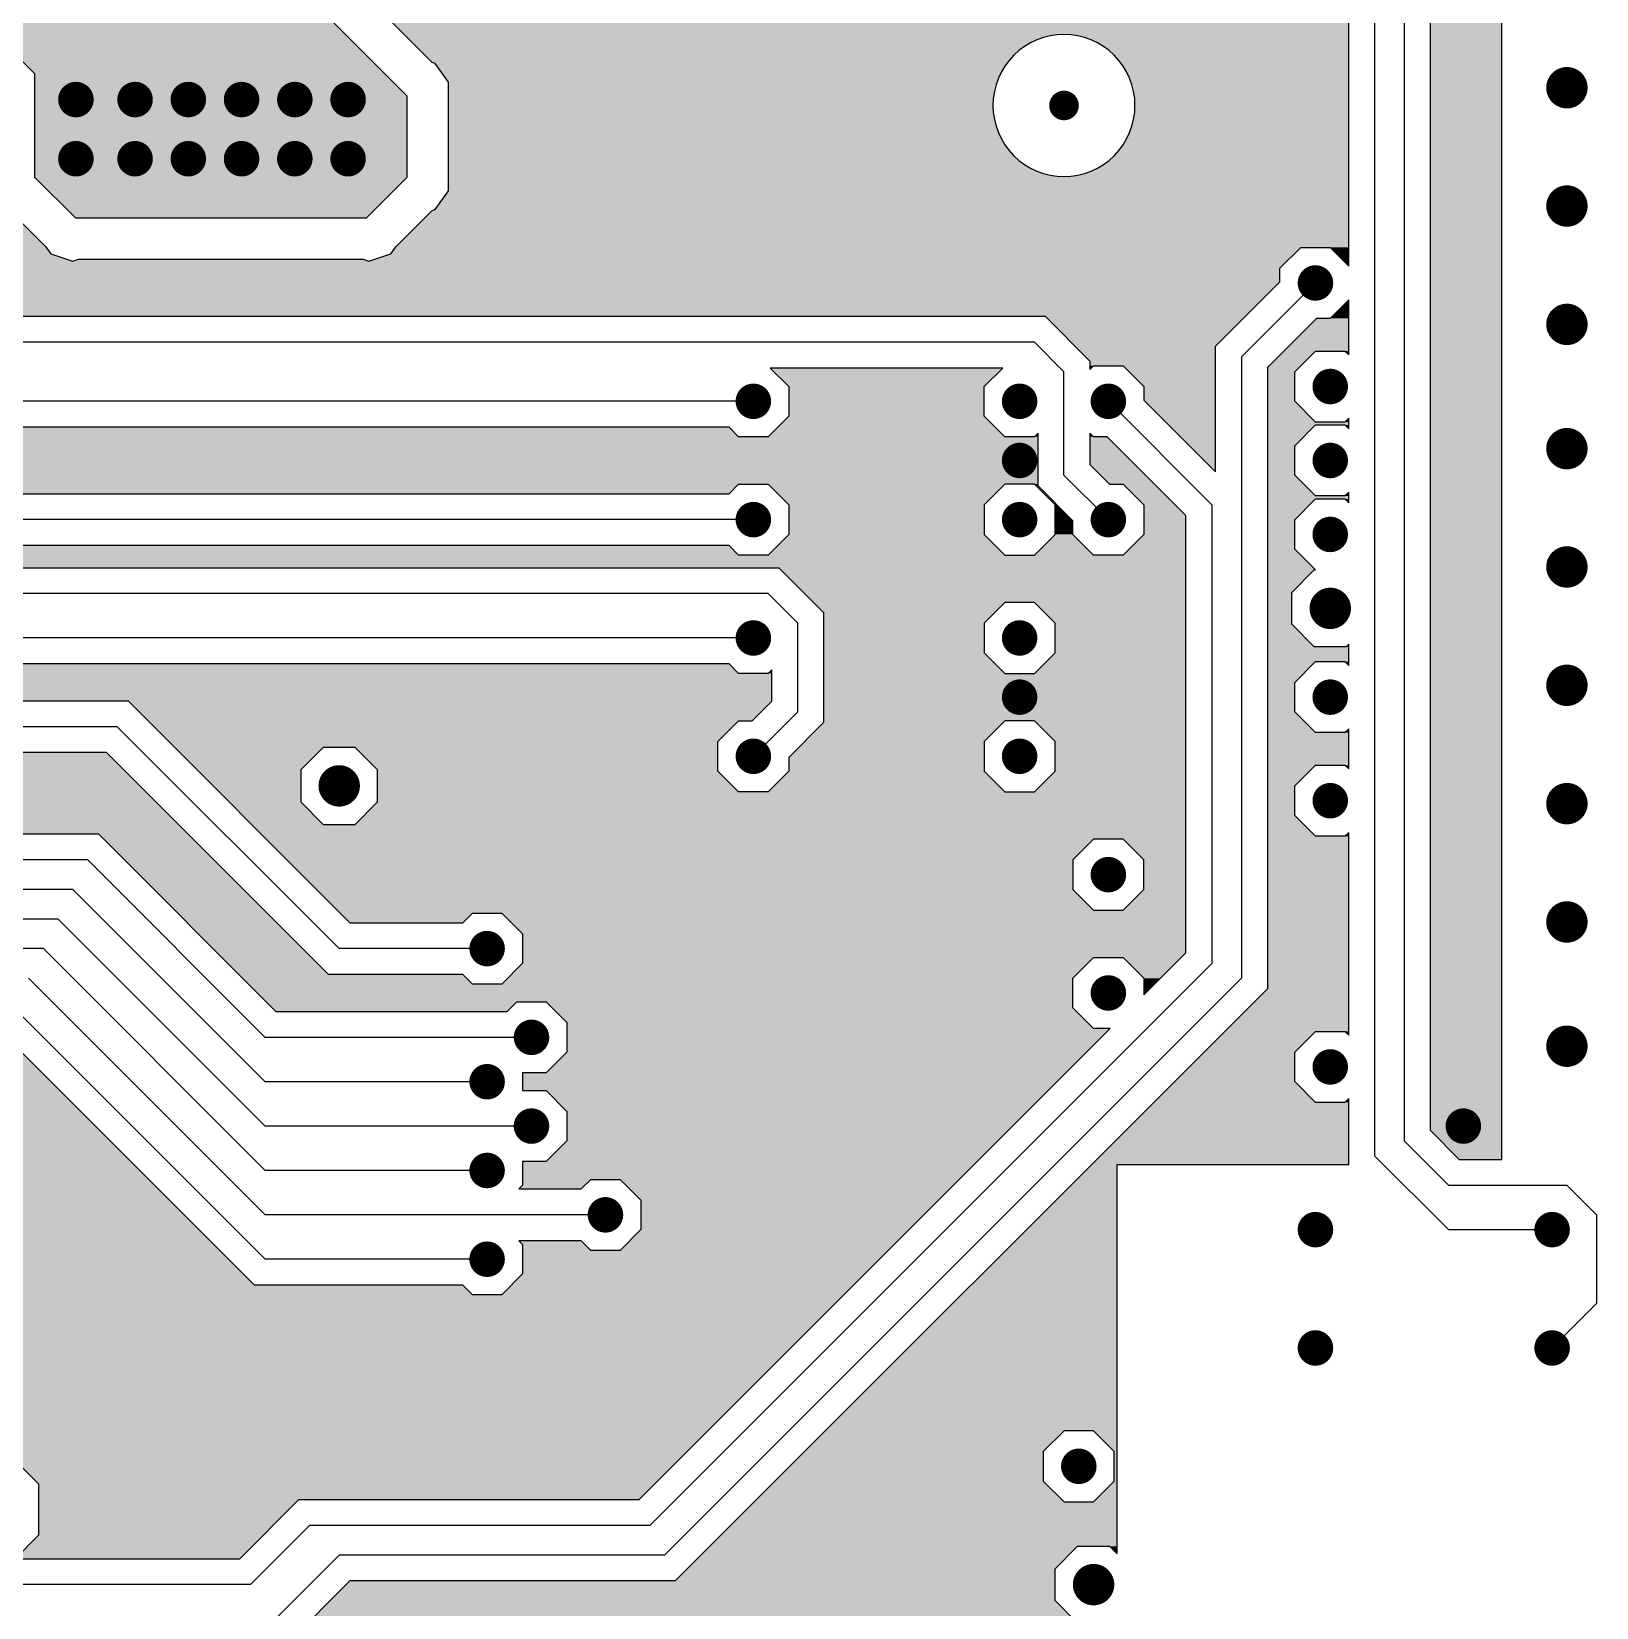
# Model space of a CAD drawing. Extents: x 295 to 953, y 10 to 290.
# Drawn here: x 757.6 to 810.5, y 147.2 to 200.5 of the extents above; entities that cross this region are included whole.
import ezdxf

# ---------------------------------------------------------------- set-up
doc = ezdxf.new("R2010")
doc.units = 0
doc.header["$LTSCALE"] = 5
doc.header["$MEASUREMENT"] = 0
doc.layers.get('0').update_dxf_attribs({"linetype": 'CONTINUOUS', "lineweight": 25})
doc.layers.add('18_VCC_GBR', color=5, linetype='CONTINUOUS')

msp = doc.modelspace()

# ---------------------------------------------------------------- linework, layer by layer
for points, const_width in [([(809.128, 198.6, 1), (809.828, 198.6, 1)], 0.7), ([(758.778, 198.2, 1), (759.378, 198.2, 1)], 0.6), ([(760.778, 198.2, 1), (761.378, 198.2, 1)], 0.6), ([(762.578, 198.2, 1), (763.178, 198.2, 1)], 0.6), ([(764.378, 198.2, 1), (764.978, 198.2, 1)], 0.6), ([(766.178, 198.2, 1), (766.778, 198.2, 1)], 0.6), ([(767.978, 198.2, 1), (768.578, 198.2, 1)], 0.6), ([(792.228, 198, 1), (792.728, 198, 1)], 0.5), ([(758.778, 196.2, 1), (759.378, 196.2, 1)], 0.6), ([(760.778, 196.2, 1), (761.378, 196.2, 1)], 0.6), ([(762.578, 196.2, 1), (763.178, 196.2, 1)], 0.6), ([(764.378, 196.2, 1), (764.978, 196.2, 1)], 0.6), ([(766.178, 196.2, 1), (766.778, 196.2, 1)], 0.6), ([(767.978, 196.2, 1), (768.578, 196.2, 1)], 0.6), ([(809.128, 194.6, 1), (809.828, 194.6, 1)], 0.7), ([(800.678, 192, 1), (801.278, 192, 1)], 0.6), ([(809.128, 190.6, 1), (809.828, 190.6, 1)], 0.7), ([(781.678, 188, 1), (782.278, 188, 1)], 0.6), ([(790.678, 188, 1), (791.278, 188, 1)], 0.6), ([(793.678, 188, 1), (794.278, 188, 1)], 0.6), ([(801.178, 188.5, 1), (801.778, 188.5, 1)], 0.6), ([(809.128, 186.4, 1), (809.828, 186.4, 1)], 0.7), ([(790.678, 186, 1), (791.278, 186, 1)], 0.6), ([(801.178, 186, 1), (801.778, 186, 1)], 0.6), ([(781.678, 184, 1), (782.278, 184, 1)], 0.6), ([(790.678, 184, 1), (791.278, 184, 1)], 0.6), ([(793.678, 184, 1), (794.278, 184, 1)], 0.6), ([(801.178, 183.5, 1), (801.778, 183.5, 1)], 0.6), ([(809.128, 182.4, 1), (809.828, 182.4, 1)], 0.7), ([(801.128, 181, 1), (801.828, 181, 1)], 0.7), ([(781.678, 180, 1), (782.278, 180, 1)], 0.6), ([(790.678, 180, 1), (791.278, 180, 1)], 0.6), ([(809.128, 178.4, 1), (809.828, 178.4, 1)], 0.7), ([(790.678, 178, 1), (791.278, 178, 1)], 0.6), ([(801.178, 178, 1), (801.778, 178, 1)], 0.6), ([(781.678, 176, 1), (782.278, 176, 1)], 0.6), ([(790.678, 176, 1), (791.278, 176, 1)], 0.6), ([(767.628, 175, 1), (768.328, 175, 1)], 0.7), ([(801.178, 174.5, 1), (801.778, 174.5, 1)], 0.6), ([(809.128, 174.4, 1), (809.828, 174.4, 1)], 0.7), ([(793.678, 172, 1), (794.278, 172, 1)], 0.6), ([(809.128, 170.4, 1), (809.828, 170.4, 1)], 0.7), ([(772.678, 169.5, 1), (773.278, 169.5, 1)], 0.6), ([(793.678, 168, 1), (794.278, 168, 1)], 0.6), ([(774.178, 166.5, 1), (774.778, 166.5, 1)], 0.6), ([(809.128, 166.2, 1), (809.828, 166.2, 1)], 0.7), ([(801.178, 165.5, 1), (801.778, 165.5, 1)], 0.6), ([(772.678, 165, 1), (773.278, 165, 1)], 0.6), ([(774.178, 163.5, 1), (774.778, 163.5, 1)], 0.6), ([(805.678, 163.5, 1), (806.278, 163.5, 1)], 0.6), ([(772.678, 162, 1), (773.278, 162, 1)], 0.6), ([(776.678, 160.5, 1), (777.278, 160.5, 1)], 0.6), ([(800.678, 160, 1), (801.278, 160, 1)], 0.6), ([(808.678, 160, 1), (809.278, 160, 1)], 0.6), ([(772.678, 159, 1), (773.278, 159, 1)], 0.6), ([(800.678, 156, 1), (801.278, 156, 1)], 0.6), ([(808.678, 156, 1), (809.278, 156, 1)], 0.6), ([(792.678, 152, 1), (793.278, 152, 1)], 0.6), ([(793.128, 148, 1), (793.828, 148, 1)], 0.7)]:
    msp.add_lwpolyline(points, format="xyb", close=True, dxfattribs=dict(const_width=const_width))
at = {"layer": '18_VCC_GBR', "color": 7}
for p, q in [((807.278, 162.376), (807.278, 237.918)), ((804.854, 213.362), (804.854, 163.362)), ((771.124, 199.452), (757.878, 212.698)), ((803.978, 213), (803.978, 163)), ((770.278, 198.318), (756.478, 212.118)), ((802.102, 192.572), (802.102, 212.138)), ((802.978, 212.5), (802.978, 162.5)), ((746.078, 210.682), (757.678, 199.082)), ((792.01, 200.354), (791.782, 200.298)), ((792.242, 200.39), (792.01, 200.354)), ((792.478, 200.4), (792.242, 200.39)), ((792.714, 200.39), (792.478, 200.4)), ((792.946, 200.354), (792.714, 200.39)), ((793.176, 200.298), (792.946, 200.354)), ((790.956, 199.856), (790.78, 199.698)), ((791.144, 199.996), (790.956, 199.856)), ((791.346, 200.118), (791.144, 199.996)), ((791.56, 200.218), (791.346, 200.118)), ((791.782, 200.298), (791.56, 200.218)), ((793.396, 200.218), (793.176, 200.298)), ((793.61, 200.118), (793.396, 200.218)), ((793.812, 199.996), (793.61, 200.118)), ((794.002, 199.856), (793.812, 199.996)), ((794.176, 199.698), (794.002, 199.856)), ((771.22, 199.42), (771.124, 199.452)), ((771.678, 198.79), (771.22, 199.42)), ((790.482, 199.334), (790.36, 199.132)), ((790.622, 199.524), (790.482, 199.334)), ((790.78, 199.698), (790.622, 199.524)), ((794.334, 199.524), (794.176, 199.698)), ((794.474, 199.334), (794.334, 199.524)), ((794.596, 199.132), (794.474, 199.334)), ((757.678, 199.082), (757.678, 195.582)), ((771.678, 195.11), (771.678, 198.79)), ((790.26, 198.918), (790.18, 198.698)), ((790.36, 199.132), (790.26, 198.918)), ((794.696, 198.918), (794.596, 199.132)), ((794.776, 198.698), (794.696, 198.918)), ((770.278, 195.582), (770.278, 198.318)), ((790.088, 198.236), (790.078, 198)), ((790.124, 198.468), (790.088, 198.236)), ((790.18, 198.698), (790.124, 198.468)), ((794.832, 198.468), (794.776, 198.698)), ((794.868, 198.236), (794.832, 198.468)), ((794.878, 198), (794.868, 198.236)), ((790.078, 198), (790.088, 197.764)), ((790.088, 197.764), (790.124, 197.532)), ((794.832, 197.532), (794.868, 197.764)), ((794.868, 197.764), (794.878, 198)), ((790.124, 197.532), (790.18, 197.304)), ((790.18, 197.304), (790.26, 197.082)), ((794.696, 197.082), (794.776, 197.304)), ((794.776, 197.304), (794.832, 197.532)), ((790.26, 197.082), (790.36, 196.868)), ((790.36, 196.868), (790.482, 196.666)), ((790.482, 196.666), (790.622, 196.478)), ((794.334, 196.478), (794.474, 196.666)), ((794.474, 196.666), (794.596, 196.868)), ((794.596, 196.868), (794.696, 197.082)), ((790.622, 196.478), (790.78, 196.302)), ((790.78, 196.302), (790.956, 196.144)), ((790.956, 196.144), (791.144, 196.004)), ((793.812, 196.004), (794.002, 196.144)), ((794.002, 196.144), (794.176, 196.302)), ((794.176, 196.302), (794.334, 196.478)), ((757.678, 195.582), (759.06, 194.2)), ((768.896, 194.2), (770.278, 195.582)), ((791.144, 196.004), (791.346, 195.882)), ((791.346, 195.882), (791.56, 195.782)), ((791.56, 195.782), (791.782, 195.702)), ((791.782, 195.702), (792.01, 195.646)), ((792.01, 195.646), (792.242, 195.61)), ((792.242, 195.61), (792.478, 195.6)), ((792.478, 195.6), (792.714, 195.61)), ((792.714, 195.61), (792.946, 195.646)), ((792.946, 195.646), (793.176, 195.702)), ((793.176, 195.702), (793.396, 195.782)), ((793.396, 195.782), (793.61, 195.882)), ((793.61, 195.882), (793.812, 196.004)), ((771.22, 194.48), (771.678, 195.11)), ((756.834, 194.448), (758.064, 193.218)), ((769.892, 193.218), (771.124, 194.448)), ((771.124, 194.448), (771.22, 194.48)), ((759.06, 194.2), (768.896, 194.2)), ((758.064, 193.218), (758.236, 192.98)), ((758.236, 192.98), (758.978, 192.738)), ((768.978, 192.738), (769.72, 192.98)), ((769.72, 192.98), (769.892, 193.218)), ((799.778, 192.498), (800.48, 193.2)), ((800.48, 193.2), (801.476, 193.2)), ((801.476, 193.2), (802.102, 192.572)), ((758.978, 192.738), (759.168, 192.8)), ((759.168, 192.8), (768.788, 192.8)), ((768.788, 192.8), (768.978, 192.738)), ((799.778, 192.038), (799.778, 192.498)), ((797.602, 189.862), (799.778, 192.038)), ((800.978, 192), (798.478, 189.5)), ((802.102, 191.428), (801.476, 190.8)), ((802.102, 189.572), (802.102, 191.428)), ((743.34, 190.876), (791.84, 190.876)), ((791.84, 190.876), (793.354, 189.362)), ((801.016, 190.8), (799.354, 189.138)), ((801.476, 190.8), (801.016, 190.8)), ((791.478, 190), (742.978, 190)), ((791.478, 190), (792.478, 189)), ((797.602, 185.612), (797.602, 189.862)), ((800.278, 188.998), (800.98, 189.7)), ((800.98, 189.7), (801.976, 189.7)), ((801.976, 189.7), (802.102, 189.572)), ((782.55, 189.124), (783.178, 188.498)), ((790.406, 189.124), (782.55, 189.124)), ((789.778, 188.498), (790.406, 189.124)), ((793.354, 189.362), (793.354, 189.072)), ((793.354, 189.072), (793.48, 189.2)), ((793.48, 189.2), (794.476, 189.2)), ((794.476, 189.2), (795.178, 188.498)), ((798.478, 189.5), (798.478, 168.5)), ((799.354, 189.138), (799.354, 168.138)), ((792.478, 185.5), (792.478, 189)), ((800.278, 188.002), (800.278, 188.998)), ((783.178, 188.498), (783.178, 187.502)), ((789.778, 187.502), (789.778, 188.498)), ((795.178, 188.498), (795.178, 188.038)), ((781.978, 188), (743.478, 188)), ((793.978, 188), (797.478, 184.5)), ((795.178, 188.038), (797.602, 185.612)), ((800.98, 187.3), (800.278, 188.002)), ((781.156, 187.124), (744.09, 187.124)), ((781.48, 186.8), (781.156, 187.124)), ((783.178, 187.502), (782.476, 186.8)), ((790.48, 186.8), (789.778, 187.502)), ((800.278, 186.498), (800.98, 187.2)), ((801.976, 187.3), (800.98, 187.3)), ((800.98, 187.2), (801.976, 187.2)), ((802.102, 187.428), (801.976, 187.3)), ((801.976, 187.2), (802.102, 187.072)), ((802.102, 187.072), (802.102, 187.428)), ((782.476, 186.8), (781.48, 186.8)), ((791.476, 186.8), (790.48, 186.8)), ((791.602, 186.928), (791.476, 186.8)), ((791.602, 185.138), (791.602, 186.928)), ((793.354, 186.928), (793.354, 185.862)), ((793.48, 186.8), (793.354, 186.928)), ((793.94, 186.8), (793.48, 186.8)), ((796.602, 184.138), (793.94, 186.8)), ((800.278, 185.502), (800.278, 186.498)), ((793.978, 184), (792.478, 185.5)), ((793.354, 185.862), (794.016, 185.2)), ((800.98, 184.8), (800.278, 185.502)), ((746.34, 184.876), (781.156, 184.876)), ((781.156, 184.876), (781.48, 185.2)), ((781.48, 185.2), (782.476, 185.2)), ((782.476, 185.2), (783.178, 184.498)), ((790.48, 185.2), (789.778, 184.498)), ((791.476, 185.2), (790.48, 185.2)), ((792.178, 184.498), (791.476, 185.2)), ((792.778, 183.962), (791.602, 185.138)), ((794.016, 185.2), (794.476, 185.2)), ((794.476, 185.2), (795.178, 184.498)), ((802.102, 184.928), (801.976, 184.8)), ((802.102, 184.572), (802.102, 184.928)), ((783.178, 184.498), (783.178, 183.502)), ((789.778, 184.498), (789.778, 183.502)), ((792.178, 183.502), (792.178, 184.498)), ((795.178, 184.498), (795.178, 183.502)), ((797.478, 184.5), (797.478, 169)), ((800.278, 183.998), (800.98, 184.7)), ((801.976, 184.8), (800.98, 184.8)), ((800.98, 184.7), (801.976, 184.7)), ((801.976, 184.7), (802.102, 184.572)), ((781.978, 184), (745.978, 184)), ((792.778, 183.502), (792.778, 183.962)), ((796.602, 169.362), (796.602, 184.138)), ((800.278, 183.002), (800.278, 183.998)), ((783.178, 183.502), (782.476, 182.8)), ((789.778, 183.502), (790.48, 182.8)), ((791.476, 182.8), (792.178, 183.502)), ((793.48, 182.8), (792.778, 183.502)), ((795.178, 183.502), (794.476, 182.8)), ((781.156, 183.124), (746.59, 183.124)), ((781.48, 182.8), (781.156, 183.124)), ((782.476, 182.8), (781.48, 182.8)), ((790.48, 182.8), (791.476, 182.8)), ((794.476, 182.8), (793.48, 182.8)), ((800.98, 182.3), (800.278, 183.002)), ((747.34, 182.376), (782.84, 182.376)), ((782.84, 182.376), (784.354, 180.862)), ((800.178, 181.538), (800.94, 182.3)), ((800.94, 182.3), (800.98, 182.3)), ((782.478, 181.5), (746.978, 181.5)), ((782.478, 181.5), (783.478, 180.5)), ((790.48, 181.2), (789.778, 180.498)), ((791.476, 181.2), (790.48, 181.2)), ((792.178, 180.498), (791.476, 181.2)), ((800.178, 180.462), (800.178, 181.538)), ((784.354, 180.862), (784.354, 177.138)), ((783.478, 177.5), (783.478, 180.5)), ((789.778, 180.498), (789.778, 179.502)), ((792.178, 179.502), (792.178, 180.498)), ((800.94, 179.7), (800.178, 180.462)), ((781.978, 180), (746.978, 180)), ((802.016, 179.7), (800.94, 179.7)), ((802.102, 179.786), (802.016, 179.7)), ((802.102, 179.072), (802.102, 179.786)), ((781.156, 179.124), (747.59, 179.124)), ((781.48, 178.8), (781.156, 179.124)), ((789.778, 179.502), (790.48, 178.8)), ((791.476, 178.8), (792.178, 179.502)), ((800.278, 178.498), (800.98, 179.2)), ((800.98, 179.2), (801.976, 179.2)), ((801.976, 179.2), (802.102, 179.072)), ((782.476, 178.8), (781.48, 178.8)), ((782.602, 178.928), (782.476, 178.8)), ((782.602, 177.862), (782.602, 178.928)), ((790.48, 178.8), (791.476, 178.8)), ((800.278, 177.502), (800.278, 178.498)), ((748.84, 177.876), (760.84, 177.876)), ((760.84, 177.876), (768.34, 170.376)), ((781.94, 177.2), (782.602, 177.862)), ((781.978, 176), (783.478, 177.5)), ((800.98, 176.8), (800.278, 177.502)), ((760.478, 177), (748.478, 177)), ((760.478, 177), (767.978, 169.5)), ((780.778, 176.498), (781.48, 177.2)), ((781.48, 177.2), (781.94, 177.2)), ((784.354, 177.138), (783.178, 175.962)), ((790.48, 177.2), (789.778, 176.498)), ((791.476, 177.2), (790.48, 177.2)), ((792.178, 176.498), (791.476, 177.2)), ((802.102, 176.928), (801.976, 176.8)), ((802.102, 175.572), (802.102, 176.928)), ((780.778, 175.502), (780.778, 176.498)), ((789.778, 176.498), (789.778, 175.502)), ((792.178, 175.502), (792.178, 176.498)), ((801.976, 176.8), (800.98, 176.8)), ((760.116, 176.124), (748.116, 176.124)), ((767.616, 168.624), (760.116, 176.124)), ((767.44, 176.3), (766.678, 175.538)), ((768.516, 176.3), (767.44, 176.3)), ((769.278, 175.538), (768.516, 176.3)), ((783.178, 175.962), (783.178, 175.502)), ((766.678, 175.538), (766.678, 174.462)), ((769.278, 174.462), (769.278, 175.538)), ((781.48, 174.8), (780.778, 175.502)), ((783.178, 175.502), (782.476, 174.8)), ((789.778, 175.502), (790.48, 174.8)), ((791.476, 174.8), (792.178, 175.502)), ((800.278, 174.998), (800.98, 175.7)), ((800.98, 175.7), (801.976, 175.7)), ((801.976, 175.7), (802.102, 175.572)), ((782.476, 174.8), (781.48, 174.8)), ((790.48, 174.8), (791.476, 174.8)), ((800.278, 174.002), (800.278, 174.998)), ((766.678, 174.462), (767.44, 173.7)), ((768.516, 173.7), (769.278, 174.462)), ((767.44, 173.7), (768.516, 173.7)), ((800.98, 173.3), (800.278, 174.002)), ((746.34, 173.376), (759.84, 173.376)), ((759.84, 173.376), (765.84, 167.376)), ((793.48, 173.2), (792.778, 172.498)), ((794.476, 173.2), (793.48, 173.2)), ((795.178, 172.498), (794.476, 173.2)), ((801.976, 173.3), (800.98, 173.3)), ((802.102, 173.428), (801.976, 173.3)), ((802.102, 166.572), (802.102, 173.428)), ((759.478, 172.5), (745.978, 172.5)), ((759.478, 172.5), (765.478, 166.5)), ((792.778, 172.498), (792.778, 171.502)), ((795.178, 171.502), (795.178, 172.498)), ((758.978, 171.5), (745.478, 171.5)), ((758.978, 171.5), (765.478, 165)), ((792.778, 171.502), (793.48, 170.8)), ((794.476, 170.8), (795.178, 171.502)), ((758.478, 170.5), (744.978, 170.5)), ((758.478, 170.5), (765.478, 163.5)), ((772.156, 170.376), (772.48, 170.7)), ((772.48, 170.7), (773.476, 170.7)), ((773.476, 170.7), (774.178, 169.998)), ((793.48, 170.8), (794.476, 170.8)), ((768.34, 170.376), (772.156, 170.376)), ((774.178, 169.998), (774.178, 169.002)), ((757.978, 169.5), (744.478, 169.5)), ((757.978, 169.5), (765.478, 162)), ((772.978, 169.5), (767.978, 169.5)), ((774.178, 169.002), (773.476, 168.3)), ((778.478, 150), (797.478, 169)), ((792.778, 168.498), (793.48, 169.2)), ((793.48, 169.2), (794.476, 169.2)), ((794.476, 169.2), (795.178, 168.498)), ((795.178, 167.938), (796.602, 169.362)), ((757.478, 168.5), (765.478, 160.5)), ((772.156, 168.624), (767.616, 168.624)), ((772.48, 168.3), (772.156, 168.624)), ((778.978, 149), (798.478, 168.5)), ((792.778, 167.502), (792.778, 168.498)), ((795.178, 168.498), (795.178, 167.938)), ((773.476, 168.3), (772.48, 168.3)), ((799.354, 168.138), (779.34, 148.124)), ((756.978, 167.5), (765.478, 159)), ((765.84, 167.376), (773.656, 167.376)), ((773.656, 167.376), (773.98, 167.7)), ((773.98, 167.7), (774.976, 167.7)), ((774.976, 167.7), (775.678, 166.998)), ((793.48, 166.8), (792.778, 167.502)), ((775.678, 166.998), (775.678, 166.002)), ((778.116, 150.876), (794.04, 166.8)), ((794.04, 166.8), (793.48, 166.8)), ((765.116, 158.124), (756.616, 166.624)), ((774.478, 166.5), (765.478, 166.5)), ((800.278, 165.998), (800.98, 166.7)), ((800.98, 166.7), (801.976, 166.7)), ((801.976, 166.7), (802.102, 166.572)), ((775.678, 166.002), (774.976, 165.3)), ((800.278, 165.002), (800.278, 165.998)), ((774.178, 165.3), (774.178, 164.7)), ((774.976, 165.3), (774.178, 165.3)), ((772.978, 165), (765.478, 165)), ((774.178, 164.7), (774.976, 164.7)), ((774.976, 164.7), (775.678, 163.998)), ((800.98, 164.3), (800.278, 165.002)), ((801.976, 164.3), (800.98, 164.3)), ((802.102, 164.428), (801.976, 164.3)), ((802.102, 162.2), (802.102, 164.428)), ((775.678, 163.998), (775.678, 163.002)), ((774.478, 163.5), (765.478, 163.5)), ((804.854, 163.362), (805.84, 162.376)), ((775.678, 163.002), (774.976, 162.3)), ((805.478, 160), (802.978, 162.5)), ((805.478, 161.5), (803.978, 163)), ((772.978, 162), (765.478, 162)), ((774.178, 162.3), (774.178, 161.502)), ((774.976, 162.3), (774.178, 162.3)), ((794.278, 162.2), (802.102, 162.2)), ((794.278, 149.038), (794.278, 162.2)), ((805.84, 162.376), (807.278, 162.376)), ((774.178, 161.502), (774.05, 161.376)), ((776.156, 161.376), (776.48, 161.7)), ((776.48, 161.7), (777.476, 161.7)), ((777.476, 161.7), (778.178, 160.998)), ((805.478, 161.5), (809.478, 161.5)), ((810.478, 160.5), (809.478, 161.5)), ((774.05, 161.376), (776.156, 161.376)), ((778.178, 160.998), (778.178, 160.002)), ((776.978, 160.5), (765.478, 160.5)), ((810.478, 160.5), (810.478, 157.5)), ((778.178, 160.002), (777.476, 159.3)), ((805.478, 160), (808.978, 160)), ((774.05, 159.624), (774.178, 159.498)), ((776.156, 159.624), (774.05, 159.624)), ((774.178, 159.498), (774.178, 158.502)), ((776.48, 159.3), (776.156, 159.624)), ((777.476, 159.3), (776.48, 159.3)), ((772.978, 159), (765.478, 159)), ((774.178, 158.502), (773.476, 157.8)), ((772.156, 158.124), (765.116, 158.124)), ((772.48, 157.8), (772.156, 158.124)), ((773.476, 157.8), (772.48, 157.8)), ((808.978, 156), (810.478, 157.5)), ((792.48, 153.2), (791.778, 152.498)), ((793.476, 153.2), (792.48, 153.2)), ((794.178, 152.498), (793.476, 153.2)), ((756.588, 152.64), (757.818, 151.41)), ((791.778, 152.498), (791.778, 151.502)), ((794.178, 151.502), (794.178, 152.498)), ((757.818, 151.41), (757.818, 149.67)), ((791.778, 151.502), (792.48, 150.8)), ((793.476, 150.8), (794.178, 151.502)), ((764.616, 148.876), (766.616, 150.876)), ((766.616, 150.876), (778.116, 150.876)), ((792.48, 150.8), (793.476, 150.8)), ((764.978, 148), (766.978, 150)), ((778.478, 150), (766.978, 150)), ((757.818, 149.67), (757.024, 148.876)), ((792.178, 148.538), (792.94, 149.3)), ((792.94, 149.3), (794.016, 149.3)), ((794.016, 149.3), (794.278, 149.038)), ((757.024, 148.876), (764.616, 148.876)), ((760.978, 142), (767.978, 149)), ((778.978, 149), (767.978, 149)), ((768.34, 148.124), (761.34, 141.124)), ((779.34, 148.124), (768.34, 148.124)), ((792.178, 147.462), (792.178, 148.538)), ((764.978, 148), (723.478, 148)), ((792.94, 146.7), (792.178, 147.462))]:
    msp.add_line(p, q, dxfattribs=at)
for points in [[(804.854, 163.362), (804.854, 213.362), (807.278, 163.362), (807.278, 213.362)], [(757.678, 199.082), (746.078, 210.682), (769.514, 199.082), (757.914, 210.682)], [(770.176, 200.4), (766.776, 203.8), (802.101, 200.4), (802.101, 203.8)], [(770.186, 200.39), (770.176, 200.4), (792.242, 200.39), (792.478, 200.4)], [(770.222, 200.354), (770.186, 200.39), (792.01, 200.354), (792.242, 200.39)], [(770.278, 200.298), (770.222, 200.354), (791.782, 200.298), (792.01, 200.354)], [(792.714, 200.39), (792.478, 200.4), (802.101, 200.39), (802.101, 200.4)], [(792.946, 200.354), (792.714, 200.39), (802.101, 200.354), (802.101, 200.39)], [(793.176, 200.298), (792.946, 200.354), (802.101, 200.298), (802.101, 200.354)], [(770.358, 200.218), (770.278, 200.298), (791.56, 200.218), (791.782, 200.298)], [(770.458, 200.118), (770.358, 200.218), (791.346, 200.118), (791.56, 200.218)], [(770.58, 199.996), (770.458, 200.118), (791.144, 199.996), (791.346, 200.118)], [(770.72, 199.856), (770.58, 199.996), (790.956, 199.856), (791.144, 199.996)], [(770.878, 199.698), (770.72, 199.856), (790.78, 199.698), (790.956, 199.856)], [(793.396, 200.218), (793.176, 200.298), (802.101, 200.218), (802.101, 200.298)], [(793.61, 200.118), (793.396, 200.218), (802.101, 200.118), (802.101, 200.218)], [(793.812, 199.996), (793.61, 200.118), (802.101, 199.996), (802.101, 200.118)], [(794.002, 199.856), (793.812, 199.996), (802.101, 199.856), (802.101, 199.996)], [(794.176, 199.698), (794.002, 199.856), (802.101, 199.698), (802.101, 199.856)], [(771.052, 199.524), (770.878, 199.698), (790.622, 199.524), (790.78, 199.698)], [(771.124, 199.452), (771.052, 199.524), (790.569, 199.452), (790.622, 199.524)], [(771.22, 199.42), (771.124, 199.452), (790.545, 199.42), (790.569, 199.452)], [(771.282, 199.334), (771.22, 199.42), (790.482, 199.334), (790.545, 199.42)], [(771.429, 199.132), (771.282, 199.334), (790.36, 199.132), (790.482, 199.334)], [(794.334, 199.524), (794.176, 199.698), (802.101, 199.524), (802.101, 199.698)], [(794.474, 199.334), (794.334, 199.524), (802.101, 199.334), (802.101, 199.524)], [(794.596, 199.132), (794.474, 199.334), (802.101, 199.132), (802.101, 199.334)], [(757.678, 198.318), (757.678, 199.082), (770.278, 198.318), (769.514, 199.082)], [(771.585, 198.918), (771.429, 199.132), (790.26, 198.918), (790.36, 199.132)], [(771.678, 198.79), (771.585, 198.918), (790.213, 198.79), (790.26, 198.918)], [(771.678, 198.698), (771.678, 198.79), (790.18, 198.698), (790.213, 198.79)], [(794.696, 198.918), (794.596, 199.132), (802.101, 198.918), (802.101, 199.132)], [(794.776, 198.698), (794.696, 198.918), (802.101, 198.698), (802.101, 198.918)], [(757.678, 195.582), (757.678, 198.318), (770.278, 195.582), (770.278, 198.318)], [(771.678, 198.468), (771.678, 198.698), (790.124, 198.468), (790.18, 198.698)], [(771.678, 198.236), (771.678, 198.468), (790.088, 198.236), (790.124, 198.468)], [(771.678, 198), (771.678, 198.236), (790.078, 198), (790.088, 198.236)], [(794.832, 198.468), (794.776, 198.698), (802.101, 198.468), (802.101, 198.698)], [(794.868, 198.236), (794.832, 198.468), (802.101, 198.236), (802.101, 198.468)], [(794.878, 198), (794.868, 198.236), (802.101, 198), (802.101, 198.236)], [(771.678, 197.764), (771.678, 198), (790.088, 197.764), (790.078, 198)], [(771.678, 197.532), (771.678, 197.764), (790.124, 197.532), (790.088, 197.764)], [(794.832, 197.532), (794.868, 197.764), (802.101, 197.532), (802.101, 197.764)], [(794.868, 197.764), (794.878, 198), (802.101, 197.764), (802.101, 198)], [(771.678, 197.304), (771.678, 197.532), (790.18, 197.304), (790.124, 197.532)], [(771.678, 197.082), (771.678, 197.304), (790.26, 197.082), (790.18, 197.304)], [(794.696, 197.082), (794.776, 197.304), (802.101, 197.082), (802.101, 197.304)], [(794.776, 197.304), (794.832, 197.532), (802.101, 197.304), (802.101, 197.532)], [(771.678, 196.868), (771.678, 197.082), (790.36, 196.868), (790.26, 197.082)], [(771.678, 196.666), (771.678, 196.868), (790.482, 196.666), (790.36, 196.868)], [(771.678, 196.478), (771.678, 196.666), (790.622, 196.478), (790.482, 196.666)], [(794.334, 196.478), (794.474, 196.666), (802.101, 196.478), (802.101, 196.666)], [(794.474, 196.666), (794.596, 196.868), (802.101, 196.666), (802.101, 196.868)], [(794.596, 196.868), (794.696, 197.082), (802.101, 196.868), (802.101, 197.082)], [(771.678, 196.302), (771.678, 196.478), (790.78, 196.302), (790.622, 196.478)], [(771.678, 196.144), (771.678, 196.302), (790.956, 196.144), (790.78, 196.302)], [(771.678, 196.004), (771.678, 196.144), (791.144, 196.004), (790.956, 196.144)], [(793.812, 196.004), (794.002, 196.144), (802.101, 196.004), (802.101, 196.144)], [(794.002, 196.144), (794.176, 196.302), (802.101, 196.144), (802.101, 196.302)], [(794.176, 196.302), (794.334, 196.478), (802.101, 196.302), (802.101, 196.478)], [(759.06, 194.2), (757.678, 195.582), (768.896, 194.2), (770.278, 195.582)], [(771.678, 195.882), (771.678, 196.004), (791.346, 195.882), (791.144, 196.004)], [(771.678, 195.782), (771.678, 195.882), (791.56, 195.782), (791.346, 195.882)], [(771.678, 195.702), (771.678, 195.782), (791.782, 195.702), (791.56, 195.782)], [(771.678, 195.646), (771.678, 195.702), (792.01, 195.646), (791.782, 195.702)], [(771.678, 195.61), (771.678, 195.646), (792.242, 195.61), (792.01, 195.646)], [(771.678, 195.6), (771.678, 195.61), (792.478, 195.6), (792.242, 195.61)], [(771.678, 195.11), (771.678, 195.6), (802.101, 195.11), (802.101, 195.6)], [(792.478, 195.6), (792.714, 195.61), (802.101, 195.6), (802.101, 195.61)], [(792.714, 195.61), (792.946, 195.646), (802.101, 195.61), (802.101, 195.646)], [(792.946, 195.646), (793.176, 195.702), (802.101, 195.646), (802.101, 195.702)], [(793.176, 195.702), (793.396, 195.782), (802.101, 195.702), (802.101, 195.782)], [(793.396, 195.782), (793.61, 195.882), (802.101, 195.782), (802.101, 195.882)], [(793.61, 195.882), (793.812, 196.004), (802.101, 195.882), (802.101, 196.004)], [(771.22, 194.48), (771.678, 195.11), (802.101, 194.48), (802.101, 195.11)], [(769.892, 193.218), (771.124, 194.448), (802.101, 193.218), (802.101, 194.448)], [(771.124, 194.448), (771.22, 194.48), (802.101, 194.448), (802.101, 194.48)], [(750.778, 193.218), (750.778, 194.038), (758.064, 193.218), (757.244, 194.038)], [(750.554, 192.738), (750.778, 192.962), (758.978, 192.738), (758.291, 192.962)], [(750.778, 192.98), (750.778, 193.218), (758.236, 192.98), (758.064, 193.218)], [(750.778, 192.962), (750.778, 192.98), (758.291, 192.962), (758.236, 192.98)], [(768.978, 192.738), (769.72, 192.98), (800.018, 192.738), (800.26, 192.98)], [(769.72, 192.98), (769.879, 193.2), (800.26, 192.98), (800.48, 193.2)], [(769.879, 193.2), (769.892, 193.218), (802.101, 193.2), (802.101, 193.218)], [(769.879, 193.2), (769.879, 193.2), (800.48, 193.2), (801.476, 193.2)], [(802.101, 192.572), (801.476, 193.2), (802.101, 192.572), (802.101, 193.2)], [(750.016, 192.2), (750.314, 192.498), (799.778, 192.2), (799.778, 192.498)], [(750.314, 192.498), (750.554, 192.738), (799.778, 192.498), (800.018, 192.738)], [(758.978, 192.738), (759.168, 192.8), (768.978, 192.738), (768.788, 192.8)], [(742.178, 192.038), (742.016, 192.2), (799.778, 192.038), (799.778, 192.2)], [(743.34, 190.876), (742.178, 192.038), (798.616, 190.876), (799.778, 192.038)], [(801.476, 190.8), (802.102, 191.428), (802.101, 190.8), (802.102, 191.428)], [(792.854, 189.862), (791.84, 190.876), (797.602, 189.862), (798.616, 190.876)], [(799.916, 189.7), (801.016, 190.8), (802.101, 189.7), (802.101, 190.8)], [(793.354, 189.362), (792.854, 189.862), (797.602, 189.362), (797.602, 189.862)], [(799.354, 189.138), (799.916, 189.7), (800.418, 189.138), (800.98, 189.7)], [(799.916, 189.7), (799.916, 189.7), (800.98, 189.7), (801.976, 189.7)], [(802.101, 189.572), (801.976, 189.7), (802.101, 189.572), (802.101, 189.7)], [(783.178, 188.498), (782.55, 189.124), (789.778, 188.498), (790.405, 189.124)], [(782.55, 189.124), (782.55, 189.124), (790.405, 189.124), (782.55, 189.124)], [(793.354, 189.2), (793.354, 189.362), (797.602, 189.2), (797.602, 189.362)], [(793.354, 189.072), (793.354, 189.2), (793.354, 189.072), (793.48, 189.2)], [(793.354, 189.2), (793.354, 189.2), (793.48, 189.2), (794.476, 189.2)], [(795.178, 188.498), (794.476, 189.2), (797.602, 188.498), (797.602, 189.2)], [(799.354, 188.998), (799.354, 189.138), (800.278, 188.998), (800.418, 189.138)], [(799.354, 188.002), (799.354, 188.998), (800.278, 188.002), (800.278, 188.998)], [(783.178, 187.502), (783.178, 188.498), (789.778, 187.502), (789.778, 188.498)], [(795.178, 188.038), (795.178, 188.498), (797.602, 188.038), (797.602, 188.498)], [(797.601, 185.612), (795.178, 188.038), (797.601, 185.612), (797.602, 188.038)], [(799.354, 187.3), (799.354, 188.002), (800.98, 187.3), (800.278, 188.002)], [(744.414, 186.8), (744.09, 187.124), (781.48, 186.8), (781.156, 187.124)], [(744.09, 187.124), (744.09, 187.124), (781.156, 187.124), (744.09, 187.124)], [(782.476, 186.8), (783.178, 187.502), (790.48, 186.8), (789.778, 187.502)], [(799.354, 187.2), (799.354, 187.3), (802.101, 187.2), (802.101, 187.3)], [(799.354, 186.498), (799.354, 187.2), (800.278, 186.498), (800.98, 187.2)], [(799.354, 187.2), (799.354, 187.2), (800.98, 187.2), (801.976, 187.2)], [(801.976, 187.3), (802.102, 187.428), (802.101, 187.3), (802.102, 187.428)], [(802.101, 187.072), (801.976, 187.2), (802.101, 187.072), (802.101, 187.2)], [(746.015, 185.2), (744.414, 186.8), (791.602, 185.2), (791.602, 186.8)], [(744.414, 186.8), (744.414, 186.8), (791.476, 186.8), (790.48, 186.8)], [(791.476, 186.8), (791.602, 186.928), (791.602, 186.8), (791.602, 186.928)], [(793.354, 186.8), (793.354, 186.928), (793.48, 186.8), (793.354, 186.928)], [(793.354, 185.862), (793.354, 186.8), (794.878, 185.862), (793.94, 186.8)], [(793.354, 186.8), (793.354, 186.8), (793.94, 186.8), (793.48, 186.8)], [(799.354, 185.502), (799.354, 186.498), (800.278, 185.502), (800.278, 186.498)], [(794.016, 185.2), (793.354, 185.862), (795.54, 185.2), (794.878, 185.862)], [(799.354, 184.8), (799.354, 185.502), (800.98, 184.8), (800.278, 185.502)], [(746.34, 184.876), (746.015, 185.2), (781.156, 184.876), (781.48, 185.2)], [(746.015, 185.2), (746.015, 185.2), (781.48, 185.2), (782.476, 185.2)], [(783.178, 184.498), (782.476, 185.2), (789.778, 184.498), (790.48, 185.2)], [(782.476, 185.2), (782.476, 185.2), (790.48, 185.2), (791.476, 185.2)], [(791.538, 185.138), (791.476, 185.2), (791.602, 185.138), (791.602, 185.2)], [(792.178, 184.498), (791.538, 185.138), (792.242, 184.498), (791.602, 185.138)], [(795.178, 184.498), (794.476, 185.2), (796.242, 184.498), (795.54, 185.2)], [(801.976, 184.8), (802.102, 184.928), (802.101, 184.8), (802.102, 184.928)], [(783.178, 183.502), (783.178, 184.498), (789.778, 183.502), (789.778, 184.498)], [(792.178, 183.962), (792.178, 184.498), (792.778, 183.962), (792.242, 184.498)], [(795.178, 184.138), (795.178, 184.498), (796.602, 184.138), (796.242, 184.498)], [(799.354, 184.7), (799.354, 184.8), (802.101, 184.7), (802.101, 184.8)], [(799.354, 183.998), (799.354, 184.7), (800.278, 183.998), (800.98, 184.7)], [(799.354, 184.7), (799.354, 184.7), (800.98, 184.7), (801.976, 184.7)], [(802.101, 184.572), (801.976, 184.7), (802.101, 184.572), (802.101, 184.7)], [(792.178, 183.502), (792.178, 183.962), (792.778, 183.502), (792.778, 183.962)], [(795.178, 183.502), (795.178, 184.138), (796.602, 183.502), (796.602, 184.138)], [(799.354, 183.002), (799.354, 183.998), (800.278, 183.002), (800.278, 183.998)], [(782.476, 182.8), (783.178, 183.502), (790.48, 182.8), (789.778, 183.502)], [(791.476, 182.8), (792.178, 183.502), (793.48, 182.8), (792.778, 183.502)], [(794.476, 182.8), (795.178, 183.502), (796.602, 182.8), (796.602, 183.502)], [(746.914, 182.8), (746.59, 183.124), (781.48, 182.8), (781.156, 183.124)], [(746.59, 183.124), (746.59, 183.124), (781.156, 183.124), (746.59, 183.124)], [(746.915, 182.8), (746.914, 182.8), (791.476, 182.8), (790.48, 182.8)], [(747.34, 182.376), (746.915, 182.8), (796.602, 182.376), (796.602, 182.8)], [(791.476, 182.8), (791.476, 182.8), (794.476, 182.8), (793.48, 182.8)], [(799.354, 182.3), (799.354, 183.002), (800.979, 182.3), (800.278, 183.002)], [(784.016, 181.2), (782.84, 182.376), (796.602, 181.2), (796.602, 182.376)], [(799.354, 181.538), (799.354, 182.3), (800.178, 181.538), (800.94, 182.3)], [(799.354, 182.3), (799.354, 182.3), (800.94, 182.3), (800.979, 182.3)], [(784.354, 180.862), (784.016, 181.2), (790.142, 180.862), (790.48, 181.2)], [(784.016, 181.2), (784.016, 181.2), (790.48, 181.2), (791.476, 181.2)], [(792.178, 180.498), (791.476, 181.2), (796.602, 180.498), (796.602, 181.2)], [(799.354, 180.462), (799.354, 181.538), (800.178, 180.462), (800.178, 181.538)], [(784.354, 180.498), (784.354, 180.862), (789.778, 180.498), (790.142, 180.862)], [(784.354, 179.502), (784.354, 180.498), (789.778, 179.502), (789.778, 180.498)], [(792.178, 179.502), (792.178, 180.498), (796.602, 179.502), (796.602, 180.498)], [(799.354, 179.7), (799.354, 180.462), (800.94, 179.7), (800.178, 180.462)], [(799.354, 179.2), (799.354, 179.7), (802.101, 179.2), (802.102, 179.7)], [(802.016, 179.7), (802.102, 179.786), (802.102, 179.7), (802.102, 179.786)], [(747.914, 178.8), (747.59, 179.124), (781.48, 178.8), (781.156, 179.124)], [(747.59, 179.124), (747.59, 179.124), (768.516, 179.124), (747.59, 179.124)], [(784.354, 178.8), (784.354, 179.502), (790.48, 178.8), (789.778, 179.502)], [(791.476, 178.8), (792.178, 179.502), (796.602, 178.8), (796.602, 179.502)], [(799.354, 178.498), (799.354, 179.2), (800.278, 178.498), (800.98, 179.2)], [(799.354, 179.2), (799.354, 179.2), (800.98, 179.2), (801.976, 179.2)], [(802.101, 179.072), (801.976, 179.2), (802.101, 179.072), (802.101, 179.2)], [(748.84, 177.876), (747.914, 178.8), (782.602, 177.876), (782.602, 178.8)], [(782.476, 178.8), (782.602, 178.928), (782.602, 178.8), (782.602, 178.928)], [(784.354, 177.2), (784.354, 178.8), (796.602, 177.2), (796.602, 178.8)], [(784.354, 178.8), (784.354, 178.8), (791.476, 178.8), (790.48, 178.8)], [(799.354, 177.502), (799.354, 178.498), (800.278, 177.502), (800.278, 178.498)], [(760.854, 177.862), (760.84, 177.876), (782.602, 177.862), (782.602, 177.876)], [(761.516, 177.2), (760.854, 177.862), (781.94, 177.2), (782.602, 177.862)], [(799.354, 176.8), (799.354, 177.502), (800.98, 176.8), (800.278, 177.502)], [(762.218, 176.498), (761.516, 177.2), (780.778, 176.498), (781.48, 177.2)], [(761.516, 177.2), (761.516, 177.2), (781.48, 177.2), (781.94, 177.2)], [(783.714, 176.498), (784.354, 177.138), (789.778, 176.498), (790.418, 177.138)], [(784.354, 177.138), (784.354, 177.2), (790.418, 177.138), (790.48, 177.2)], [(784.354, 177.2), (784.354, 177.2), (790.48, 177.2), (791.476, 177.2)], [(792.178, 176.498), (791.476, 177.2), (796.602, 176.498), (796.602, 177.2)], [(801.976, 176.8), (802.102, 176.928), (802.102, 176.8), (802.102, 176.928)], [(762.416, 176.3), (762.218, 176.498), (780.778, 176.3), (780.778, 176.498)], [(783.178, 175.962), (783.714, 176.498), (789.778, 175.962), (789.778, 176.498)], [(792.178, 175.502), (792.178, 176.498), (796.602, 175.502), (796.602, 176.498)], [(799.354, 175.7), (799.354, 176.8), (802.101, 175.7), (802.102, 176.8)], [(745.678, 175.502), (745.678, 176.124), (760.738, 175.502), (760.116, 176.124)], [(745.678, 176.124), (745.678, 176.124), (760.116, 176.124), (748.116, 176.124)], [(763.178, 175.538), (762.416, 176.3), (766.678, 175.538), (767.44, 176.3)], [(762.416, 176.3), (762.416, 176.3), (767.44, 176.3), (768.516, 176.3)], [(769.278, 175.538), (768.516, 176.3), (780.778, 175.538), (780.778, 176.3)], [(783.178, 175.502), (783.178, 175.962), (789.778, 175.502), (789.778, 175.962)], [(744.976, 174.8), (745.678, 175.502), (761.44, 174.8), (760.738, 175.502)], [(764.254, 174.462), (763.178, 175.538), (766.678, 174.462), (766.678, 175.538)], [(769.278, 175.502), (769.278, 175.538), (780.778, 175.502), (780.778, 175.538)], [(769.278, 174.8), (769.278, 175.502), (781.48, 174.8), (780.778, 175.502)], [(782.476, 174.8), (783.178, 175.502), (790.48, 174.8), (789.778, 175.502)], [(791.476, 174.8), (792.178, 175.502), (796.602, 174.8), (796.602, 175.502)], [(799.354, 174.998), (799.354, 175.7), (800.278, 174.998), (800.98, 175.7)], [(799.354, 175.7), (799.354, 175.7), (800.98, 175.7), (801.976, 175.7)], [(802.101, 175.572), (801.976, 175.7), (802.101, 175.572), (802.101, 175.7)], [(746.34, 173.376), (744.916, 174.8), (762.864, 173.376), (761.44, 174.8)], [(769.278, 174.462), (769.278, 174.8), (796.602, 174.462), (796.602, 174.8)], [(799.354, 174.002), (799.354, 174.998), (800.278, 174.002), (800.278, 174.998)], [(765.016, 173.7), (764.254, 174.462), (767.44, 173.7), (766.678, 174.462)], [(768.516, 173.7), (769.278, 174.462), (796.602, 173.7), (796.602, 174.462)], [(765.516, 173.2), (765.016, 173.7), (796.602, 173.2), (796.602, 173.7)], [(799.354, 173.3), (799.354, 174.002), (800.98, 173.3), (800.278, 174.002)], [(764.592, 168.624), (759.84, 173.376), (767.616, 168.624), (762.864, 173.376)], [(766.218, 172.498), (765.516, 173.2), (792.778, 172.498), (793.48, 173.2)], [(765.516, 173.2), (765.516, 173.2), (793.48, 173.2), (794.476, 173.2)], [(795.178, 172.498), (794.476, 173.2), (796.602, 172.498), (796.602, 173.2)], [(799.354, 168.138), (799.354, 173.3), (802.101, 168.138), (802.102, 173.3)], [(801.976, 173.3), (802.102, 173.428), (802.102, 173.3), (802.102, 173.428)], [(767.214, 171.502), (766.218, 172.498), (792.778, 171.502), (792.778, 172.498)], [(795.178, 171.502), (795.178, 172.498), (796.602, 171.502), (796.602, 172.498)], [(767.916, 170.8), (767.214, 171.502), (793.48, 170.8), (792.778, 171.502)], [(794.476, 170.8), (795.178, 171.502), (796.602, 170.8), (796.602, 171.502)], [(768.016, 170.7), (767.916, 170.8), (796.602, 170.7), (796.602, 170.8)], [(768.34, 170.376), (768.016, 170.7), (772.156, 170.376), (772.48, 170.7)], [(768.016, 170.7), (768.016, 170.7), (772.48, 170.7), (773.476, 170.7)], [(774.178, 169.998), (773.476, 170.7), (796.602, 169.998), (796.602, 170.7)], [(774.178, 169.362), (774.178, 169.998), (796.602, 169.362), (796.602, 169.998)], [(773.674, 168.498), (774.178, 169.002), (792.778, 168.498), (793.282, 169.002)], [(774.178, 169.2), (774.178, 169.362), (796.44, 169.2), (796.602, 169.362)], [(774.178, 169.002), (774.178, 169.2), (793.282, 169.002), (793.48, 169.2)], [(774.178, 169.2), (774.178, 169.2), (793.48, 169.2), (794.476, 169.2)], [(795.178, 168.498), (794.476, 169.2), (795.738, 168.498), (796.44, 169.2)], [(764.916, 168.3), (764.592, 168.624), (772.48, 168.3), (772.156, 168.624)], [(764.592, 168.624), (764.592, 168.624), (772.156, 168.624), (767.616, 168.624)], [(773.476, 168.3), (773.674, 168.498), (792.778, 168.3), (792.778, 168.498)], [(795.178, 167.938), (795.178, 168.498), (795.178, 167.938), (795.738, 168.498)], [(765.516, 167.7), (764.916, 168.3), (792.778, 167.7), (792.778, 168.3)], [(797.916, 166.7), (799.354, 168.138), (802.101, 166.7), (802.101, 168.138)], [(765.84, 167.376), (765.516, 167.7), (773.656, 167.376), (773.98, 167.7)], [(765.516, 167.7), (765.516, 167.7), (773.98, 167.7), (774.976, 167.7)], [(775.174, 167.502), (774.976, 167.7), (792.778, 167.502), (792.778, 167.7)], [(775.678, 166.998), (775.174, 167.502), (793.282, 166.998), (792.778, 167.502)], [(775.678, 166.8), (775.678, 166.998), (793.48, 166.8), (793.282, 166.998)], [(775.678, 166.002), (775.678, 166.8), (793.242, 166.002), (794.039, 166.8)], [(775.678, 166.8), (775.678, 166.8), (794.039, 166.8), (793.48, 166.8)], [(731.616, 164.1), (729.092, 166.624), (759.14, 164.1), (756.616, 166.624)], [(797.214, 165.998), (797.916, 166.7), (800.278, 165.998), (800.98, 166.7)], [(797.916, 166.7), (797.916, 166.7), (800.98, 166.7), (801.976, 166.7)], [(802.101, 166.572), (801.976, 166.7), (802.101, 166.572), (802.101, 166.7)], [(774.976, 165.3), (775.678, 166.002), (792.54, 165.3), (793.242, 166.002)], [(796.218, 165.002), (797.214, 165.998), (800.278, 165.002), (800.278, 165.998)], [(774.178, 164.7), (774.178, 165.3), (791.94, 164.7), (792.54, 165.3)], [(775.678, 163.998), (774.976, 164.7), (791.238, 163.998), (791.94, 164.7)], [(795.516, 164.3), (796.218, 165.002), (800.98, 164.3), (800.278, 165.002)], [(757.178, 163.338), (756.416, 164.1), (759.902, 163.338), (759.14, 164.1)], [(793.476, 162.26), (795.516, 164.3), (802.101, 162.26), (802.102, 164.3)], [(801.976, 164.3), (802.102, 164.428), (802.102, 164.3), (802.102, 164.428)], [(775.678, 163.002), (775.678, 163.998), (790.242, 163.002), (791.238, 163.998)], [(757.178, 162.262), (757.178, 163.338), (760.978, 162.262), (759.902, 163.338)], [(805.84, 162.376), (804.854, 163.362), (807.278, 162.376), (807.278, 163.362)], [(774.976, 162.3), (775.678, 163.002), (789.54, 162.3), (790.242, 163.002)], [(756.416, 161.5), (757.178, 162.262), (761.74, 161.5), (760.978, 162.262)], [(774.178, 161.7), (774.178, 162.3), (788.94, 161.7), (789.54, 162.3)], [(784.416, 153.2), (793.416, 162.2), (794.277, 153.2), (794.278, 162.2)], [(793.416, 162.2), (793.476, 162.26), (802.101, 162.2), (802.101, 162.26)], [(793.416, 162.2), (793.416, 162.2), (794.278, 162.2), (802.101, 162.2)], [(735.792, 158.124), (732.416, 161.5), (765.116, 158.124), (761.74, 161.5)], [(774.05, 161.376), (774.178, 161.502), (776.156, 161.376), (776.282, 161.502)], [(774.178, 161.502), (774.178, 161.7), (776.282, 161.502), (776.48, 161.7)], [(774.178, 161.7), (774.178, 161.7), (776.48, 161.7), (777.476, 161.7)], [(778.178, 160.998), (777.476, 161.7), (788.238, 160.998), (788.94, 161.7)], [(778.178, 160.002), (778.178, 160.998), (787.242, 160.002), (788.238, 160.998)], [(777.476, 159.3), (778.178, 160.002), (786.54, 159.3), (787.242, 160.002)], [(774.178, 159.498), (774.05, 159.624), (776.282, 159.498), (776.156, 159.624)], [(774.05, 159.624), (774.05, 159.624), (776.156, 159.624), (774.05, 159.624)], [(774.178, 159.3), (774.178, 159.498), (776.48, 159.3), (776.282, 159.498)], [(774.178, 158.502), (774.178, 159.3), (785.742, 158.502), (786.54, 159.3)], [(773.476, 157.8), (774.178, 158.502), (785.04, 157.8), (785.742, 158.502)], [(736.116, 157.8), (735.792, 158.124), (772.48, 157.8), (772.156, 158.124)], [(735.792, 158.124), (735.792, 158.124), (772.156, 158.124), (765.116, 158.124)], [(741.276, 152.64), (736.116, 157.8), (779.88, 152.64), (785.04, 157.8)], [(783.714, 152.498), (784.416, 153.2), (791.778, 152.498), (792.48, 153.2)], [(784.416, 153.2), (784.416, 153.2), (792.48, 153.2), (793.476, 153.2)], [(794.178, 152.498), (793.476, 153.2), (794.277, 152.498), (794.277, 153.2)], [(757.818, 151.41), (756.588, 152.64), (778.65, 151.41), (779.88, 152.64)], [(782.718, 151.502), (783.714, 152.498), (791.778, 151.502), (791.778, 152.498)], [(794.178, 151.502), (794.178, 152.498), (794.277, 151.502), (794.277, 152.498)], [(757.818, 150.876), (757.818, 151.41), (778.116, 150.876), (778.65, 151.41)], [(782.016, 150.8), (782.718, 151.502), (792.48, 150.8), (791.778, 151.502)], [(793.476, 150.8), (794.178, 151.502), (794.277, 150.8), (794.277, 151.502)], [(757.818, 149.67), (757.818, 150.876), (765.41, 149.67), (766.616, 150.876)], [(757.818, 150.876), (757.818, 150.876), (766.616, 150.876), (778.116, 150.876)], [(780.516, 149.3), (782.016, 150.8), (794.277, 149.3), (794.277, 150.8)], [(757.024, 148.876), (757.818, 149.67), (764.616, 148.876), (765.41, 149.67)], [(779.754, 148.538), (780.516, 149.3), (792.178, 148.538), (792.94, 149.3)], [(780.516, 149.3), (780.516, 149.3), (792.94, 149.3), (794.016, 149.3)], [(794.277, 149.038), (794.016, 149.3), (794.277, 149.038), (794.277, 149.3)], [(767.678, 147.462), (768.34, 148.124), (792.178, 147.462), (792.178, 148.124)], [(768.34, 148.124), (768.34, 148.124), (772.016, 148.124), (768.34, 148.124)], [(779.34, 148.124), (779.754, 148.538), (792.178, 148.124), (792.178, 148.538)], [(767.016, 146.8), (767.678, 147.462), (792.84, 146.8), (792.178, 147.462)]]:
    msp.add_solid(points, dxfattribs=at)

doc.saveas('drawing.dxf')
